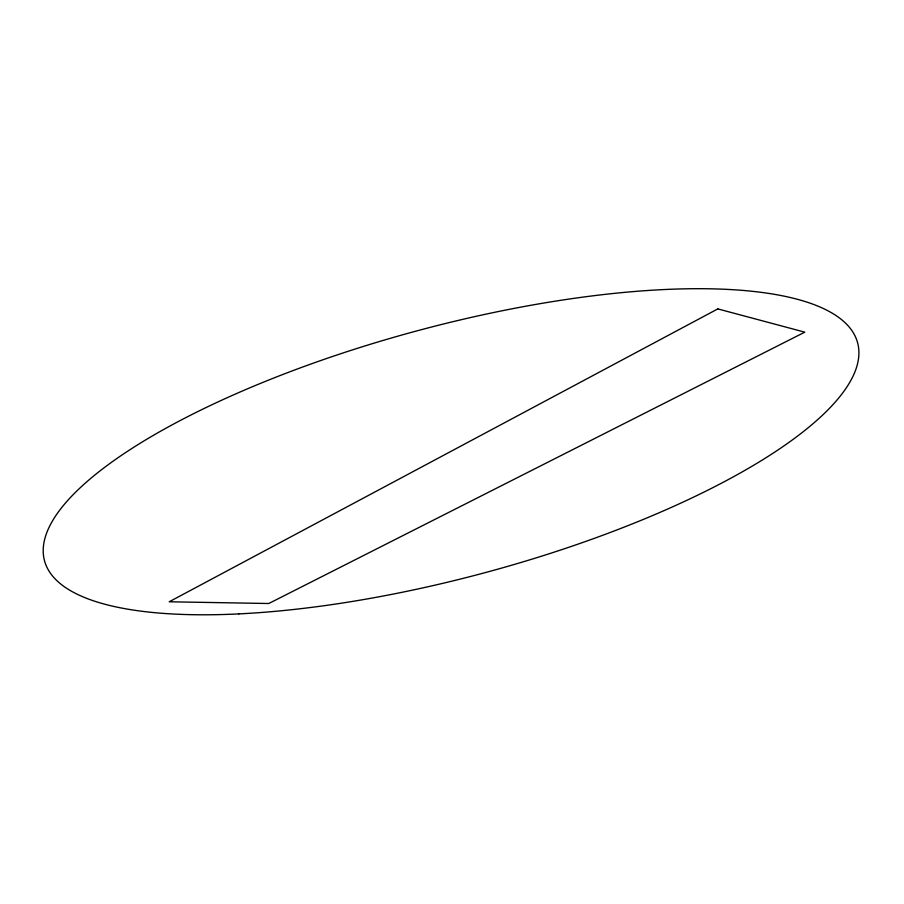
<?xml version="1.0" encoding="UTF-8"?>
<svg xmlns="http://www.w3.org/2000/svg" width="904" height="904" viewBox="0 0 904 904"><rect width="100%" height="100%" fill="white"/><g stroke="black" fill="none" stroke-linecap="round" stroke-linejoin="round"><path stroke-width="1.36" d="M717.81 308.908L169.217 601.781L268.77 603.51L804.786 332.152L717.81 308.908M238.893 613.895A420.891 125.588 -15 0 0 858.8 355.893A420.891 125.588 -15 0 0 255.493 385.443A420.891 125.588 -15 0 0 238.893 613.895"/></g></svg>
